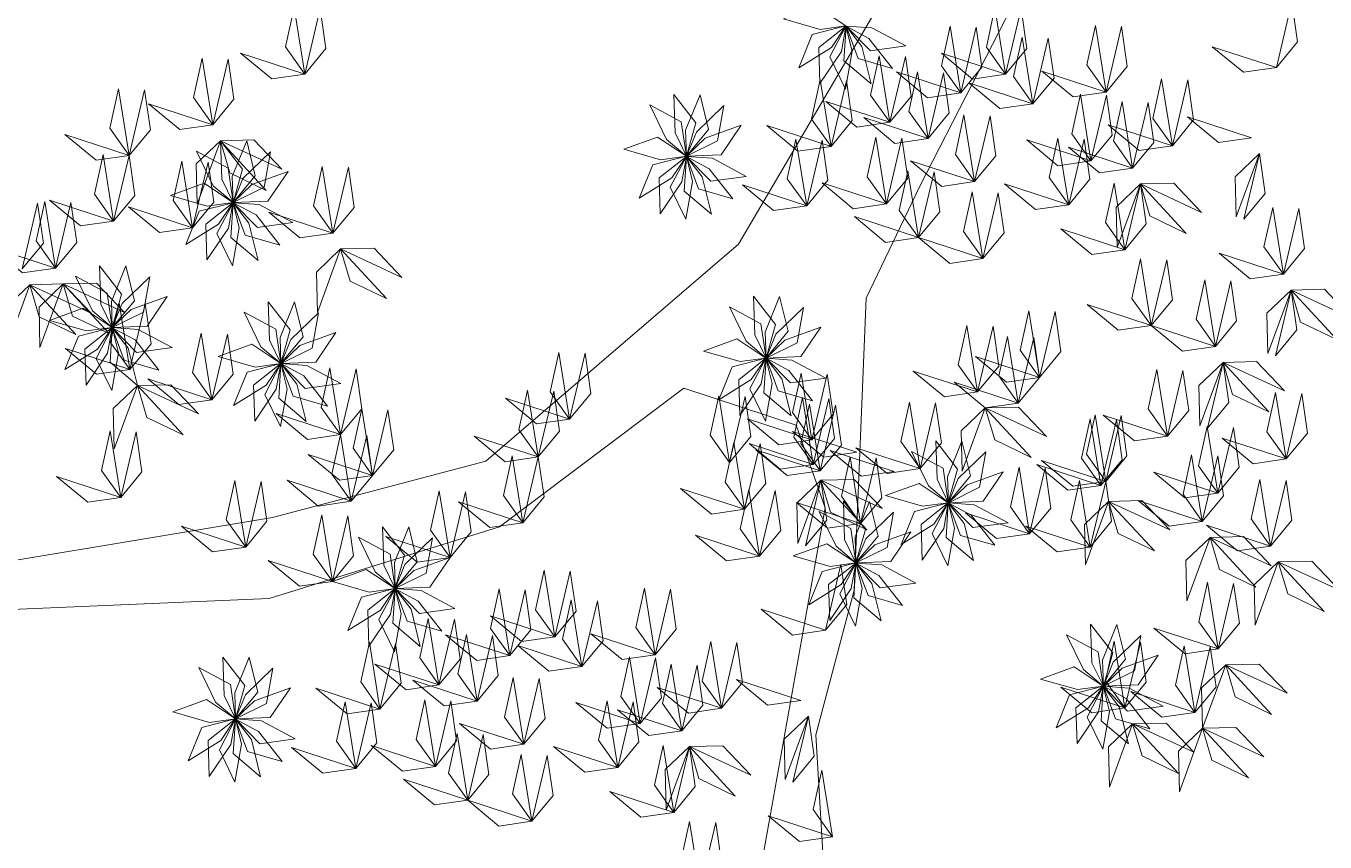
# Model space of a CAD drawing. Header units: millimetres. Extents: x 930 to 6336, y 2219 to 4338.
# Drawn here: x 4305.2 to 4420.6, y 3969.5 to 4042 of the extents above; entities that cross this region are included whole.
import ezdxf

# ---------------------------------------------------------------- set-up
doc = ezdxf.new("R2010")
doc.units = ezdxf.units.MM
doc.layers.add('piante', color=102, linetype='Continuous', lineweight=18)

msp = doc.modelspace()

# ---------------------------------------------------------------- linework, layer by layer
at = {"layer": 'piante', "linetype": 'Continuous', "lineweight": 0}
for points in [[(4391.72, 4096.73), (4395.93, 4093.68), (4397.19, 4089.3), (4395.39, 4080.71), (4380.89, 4043.79), (4368.49, 4022.65), (4346.05, 4003.37), (4327.09, 3998.37), (4292.22, 3992.59), (4266, 3986.45), (4237.39, 3957.31), (4265.76, 3980.68), (4292.1, 3989.71), (4326.79, 3991.17), (4347.26, 3997.55), (4363.63, 4009.86), (4373.6, 4006.57), (4376.18, 3999.25), (4370.56, 3967.73)], [(4376.21, 3964.61), (4375.36, 3979.08), (4378.77, 3991.93), (4379.36, 4006.33), (4379.83, 4017.86), (4384.57, 4027.76), (4393.98, 4046.14), (4398.83, 4058.93), (4403.86, 4076.04), (4409.92, 4083), (4422.82, 4081.03)]]:
    msp.add_lwpolyline(points, dxfattribs=at)
at = {"layer": 'piante', "lineweight": 0}
for points in [[(4329.95, 4037.77), (4328.24, 4040.19), (4329.01, 4043.69), (4329.95, 4037.77)], [(4329.95, 4037.77), (4331.84, 4040.06), (4331.33, 4043.61), (4329.95, 4037.77)], [(4372.47, 4042.68), (4375.74, 4041.74), (4378.03, 4042.05), (4375.46, 4043.76), (4372.47, 4042.68)], [(4392.21, 4037.76), (4390.5, 4040.17), (4391.26, 4043.68), (4392.21, 4037.76)], [(4392.21, 4037.76), (4394.1, 4040.04), (4393.59, 4043.6), (4392.21, 4037.76)], [(4416.26, 4038.35), (4418.15, 4040.64), (4417.64, 4044.19), (4416.26, 4038.35)], [(4373.84, 4038.33), (4376.73, 4040.14), (4378.03, 4042.05), (4375.04, 4041.28), (4373.84, 4038.33)], [(4375.71, 4036.95), (4377.62, 4039.77), (4378.03, 4042.04), (4375.61, 4040.13), (4375.71, 4036.95)], [(4377.99, 4036.44), (4378.58, 4039.8), (4378.03, 4042.04), (4376.6, 4039.31), (4377.99, 4036.44)], [(4380.27, 4036.91), (4379.45, 4040.22), (4378.04, 4042.04), (4377.84, 4038.96), (4380.27, 4036.91)], [(4382.17, 4038.27), (4380.07, 4040.95), (4378.04, 4042.04), (4379.11, 4039.15), (4382.17, 4038.27)], [(4383.35, 4040.27), (4380.34, 4041.87), (4378.04, 4042.04), (4380.2, 4039.84), (4383.35, 4040.27)], [(4388.22, 4036.1), (4386.5, 4038.51), (4387.27, 4042.02), (4388.22, 4036.1)], [(4388.22, 4036.1), (4390.1, 4038.38), (4389.59, 4041.94), (4388.22, 4036.1)], [(4401.13, 4036.17), (4399.41, 4038.59), (4400.18, 4042.09), (4401.13, 4036.17)], [(4401.13, 4036.17), (4403.02, 4038.46), (4402.5, 4042.01), (4401.13, 4036.17)], [(4394.63, 4035.13), (4392.91, 4037.55), (4393.68, 4041.06), (4394.63, 4035.13)], [(4394.63, 4035.13), (4396.52, 4037.42), (4396, 4040.97), (4394.63, 4035.13)], [(4329.95, 4037.77), (4327.02, 4037.35), (4324.25, 4039.63), (4329.95, 4037.77)], [(4392.21, 4037.76), (4389.28, 4037.33), (4386.51, 4039.62), (4392.21, 4037.76)], [(4416.26, 4038.35), (4413.33, 4037.93), (4410.56, 4040.21), (4416.26, 4038.35)], [(4321.79, 4033.26), (4320.07, 4035.68), (4320.84, 4039.18), (4321.79, 4033.26)], [(4321.79, 4033.26), (4323.67, 4035.55), (4323.16, 4039.1), (4321.79, 4033.26)], [(4381.94, 4033.49), (4380.22, 4035.91), (4380.99, 4039.41), (4381.94, 4033.49)], [(4381.94, 4033.49), (4383.82, 4035.77), (4383.31, 4039.33), (4381.94, 4033.49)], [(4388.22, 4036.1), (4385.28, 4035.67), (4382.51, 4037.96), (4388.22, 4036.1)], [(4385.32, 4032.05), (4383.6, 4034.46), (4384.37, 4037.97), (4385.32, 4032.05)], [(4385.32, 4032.05), (4387.2, 4034.33), (4386.69, 4037.88), (4385.32, 4032.05)], [(4401.13, 4036.17), (4398.2, 4035.75), (4395.43, 4038.03), (4401.13, 4036.17)], [(4407.02, 4031.41), (4405.3, 4033.83), (4406.07, 4037.34), (4407.02, 4031.41)], [(4314.36, 4030.54), (4312.64, 4032.96), (4313.41, 4036.46), (4314.36, 4030.54)], [(4314.36, 4030.54), (4316.25, 4032.83), (4315.73, 4036.38), (4314.36, 4030.54)], [(4376.7, 4031.35), (4374.98, 4033.77), (4375.75, 4037.27), (4376.7, 4031.35)], [(4376.7, 4031.35), (4378.58, 4033.64), (4378.07, 4037.19), (4376.7, 4031.35)], [(4394.63, 4035.13), (4391.7, 4034.71), (4388.93, 4036.99), (4394.63, 4035.13)], [(4407.02, 4031.41), (4408.91, 4033.7), (4408.39, 4037.25), (4407.02, 4031.41)], [(4321.79, 4033.26), (4318.85, 4032.84), (4316.08, 4035.12), (4321.79, 4033.26)], [(4360.6, 4035.03), (4362.09, 4031.97), (4363.85, 4030.48), (4363.4, 4033.53), (4360.6, 4035.03)], [(4362.74, 4035.96), (4362.85, 4032.56), (4363.86, 4030.48), (4364.69, 4033.45), (4362.74, 4035.96)], [(4365.07, 4035.94), (4363.79, 4032.78), (4363.86, 4030.48), (4365.83, 4032.85), (4365.07, 4035.94)], [(4381.94, 4033.49), (4379, 4033.07), (4376.23, 4035.35), (4381.94, 4033.49)], [(4399.79, 4030.06), (4398.08, 4032.47), (4398.85, 4035.98), (4399.79, 4030.06)], [(4399.79, 4030.06), (4401.68, 4032.34), (4401.17, 4035.9), (4399.79, 4030.06)], [(4403.49, 4029.42), (4401.78, 4031.84), (4402.55, 4035.34), (4403.49, 4029.42)], [(4403.49, 4029.42), (4405.38, 4031.71), (4404.87, 4035.26), (4403.49, 4029.42)], [(4367.19, 4034.98), (4364.74, 4032.61), (4363.86, 4030.47), (4366.63, 4031.85), (4367.19, 4034.98)], [(4385.32, 4032.05), (4382.38, 4031.62), (4379.61, 4033.91), (4385.32, 4032.05)], [(4389.46, 4028.22), (4387.75, 4030.64), (4388.51, 4034.14), (4389.46, 4028.22)], [(4389.46, 4028.22), (4391.35, 4030.51), (4390.84, 4034.06), (4389.46, 4028.22)], [(4414.06, 4032.12), (4411.13, 4031.7), (4408.36, 4033.98), (4414.06, 4032.12)], [(4368.73, 4033.23), (4365.53, 4032.07), (4363.87, 4030.47), (4366.95, 4030.6), (4368.73, 4033.23)], [(4376.7, 4031.35), (4373.76, 4030.93), (4371, 4033.21), (4376.7, 4031.35)], [(4407.02, 4031.41), (4404.08, 4030.99), (4401.32, 4033.27), (4407.02, 4031.41)], [(4314.36, 4030.54), (4311.43, 4030.12), (4308.66, 4032.4), (4314.36, 4030.54)], [(4322.47, 4031.85), (4320.32, 4029.8), (4320.41, 4026.22), (4322.47, 4031.85)], [(4322.47, 4031.85), (4325.43, 4031.92), (4327.91, 4029.32), (4322.47, 4031.85)], [(4322.47, 4031.85), (4322.59, 4028.44), (4323.59, 4026.37), (4324.42, 4029.34), (4322.47, 4031.85)], [(4322.47, 4031.85), (4323.31, 4029.01), (4326.54, 4027.44), (4322.47, 4031.85)], [(4324.8, 4031.83), (4323.52, 4028.67), (4323.6, 4026.36), (4325.56, 4028.74), (4324.8, 4031.83)], [(4358.29, 4031.1), (4361.56, 4030.16), (4363.85, 4030.47), (4361.28, 4032.18), (4358.29, 4031.1)], [(4374.54, 4026.07), (4372.82, 4028.48), (4373.59, 4031.99), (4374.54, 4026.07)], [(4374.54, 4026.07), (4376.43, 4028.35), (4375.91, 4031.9), (4374.54, 4026.07)], [(4381.62, 4026.24), (4379.9, 4028.65), (4380.67, 4032.16), (4381.62, 4026.24)], [(4381.62, 4026.24), (4379.9, 4028.65), (4380.67, 4032.16), (4381.62, 4026.24)], [(4381.62, 4026.24), (4383.51, 4028.52), (4382.99, 4032.07), (4381.62, 4026.24)], [(4381.62, 4026.24), (4383.51, 4028.52), (4382.99, 4032.07), (4381.62, 4026.24)], [(4399.79, 4030.06), (4396.86, 4029.63), (4394.09, 4031.92), (4399.79, 4030.06)], [(4397.81, 4026.16), (4396.09, 4028.58), (4396.86, 4032.08), (4397.81, 4026.16)], [(4397.81, 4026.16), (4399.7, 4028.45), (4399.18, 4032), (4397.81, 4026.16)], [(4312.98, 4024.7), (4311.27, 4027.12), (4312.04, 4030.63), (4312.98, 4024.7)], [(4312.98, 4024.7), (4314.87, 4026.99), (4314.36, 4030.54), (4312.98, 4024.7)], [(4320.33, 4030.92), (4321.83, 4027.85), (4323.59, 4026.37), (4323.14, 4029.42), (4320.33, 4030.92)], [(4326.92, 4030.86), (4324.47, 4028.5), (4323.6, 4026.36), (4326.36, 4027.73), (4326.92, 4030.86)], [(4359.66, 4026.75), (4362.55, 4028.56), (4363.85, 4030.47), (4360.86, 4029.7), (4359.66, 4026.75)], [(4361.53, 4025.37), (4363.44, 4028.19), (4363.85, 4030.46), (4361.43, 4028.55), (4361.53, 4025.37)], [(4363.81, 4024.87), (4364.4, 4028.22), (4363.85, 4030.46), (4362.42, 4027.73), (4363.81, 4024.87)], [(4366.09, 4025.33), (4365.27, 4028.64), (4363.86, 4030.46), (4363.66, 4027.38), (4366.09, 4025.33)], [(4367.99, 4026.69), (4365.89, 4029.37), (4363.86, 4030.46), (4364.93, 4027.57), (4367.99, 4026.69)], [(4369.17, 4028.69), (4366.16, 4030.29), (4363.86, 4030.46), (4366.02, 4028.26), (4369.17, 4028.69)], [(4403.49, 4029.42), (4400.56, 4029), (4397.79, 4031.28), (4403.49, 4029.42)], [(4414.75, 4030.71), (4412.6, 4028.66), (4412.69, 4025.08), (4414.75, 4030.71)], [(4413.37, 4024.87), (4415.26, 4027.16), (4414.75, 4030.71), (4413.37, 4024.87)], [(4320, 4024.11), (4318.28, 4026.53), (4319.05, 4030.04), (4320, 4024.11)], [(4320, 4024.11), (4321.88, 4026.4), (4321.37, 4029.95), (4320, 4024.11)], [(4332.46, 4023.65), (4330.74, 4026.06), (4331.51, 4029.57), (4332.46, 4023.65)], [(4332.46, 4023.65), (4334.35, 4025.93), (4333.83, 4029.49), (4332.46, 4023.65)], [(4389.46, 4028.22), (4386.53, 4027.8), (4383.76, 4030.08), (4389.46, 4028.22)], [(4328.47, 4029.12), (4325.27, 4027.95), (4323.6, 4026.36), (4326.68, 4026.49), (4328.47, 4029.12)], [(4381.62, 4026.24), (4378.68, 4025.81), (4375.92, 4028.1), (4381.62, 4026.24)], [(4381.62, 4026.24), (4378.68, 4025.81), (4375.92, 4028.1), (4381.62, 4026.24)], [(4384.48, 4023.25), (4382.76, 4025.66), (4383.53, 4029.17), (4384.48, 4023.25)], [(4384.48, 4023.25), (4386.37, 4025.53), (4385.85, 4029.08), (4384.48, 4023.25)], [(4402.8, 4022.17), (4401.09, 4024.59), (4401.86, 4028.09), (4402.8, 4022.17)], [(4404.18, 4028.01), (4407.14, 4028.08), (4409.62, 4025.48), (4404.18, 4028.01)], [(4318.02, 4026.99), (4321.3, 4026.05), (4323.58, 4026.36), (4321.01, 4028.07), (4318.02, 4026.99)], [(4374.54, 4026.07), (4371.6, 4025.64), (4368.84, 4027.93), (4374.54, 4026.07)], [(4390.18, 4021.38), (4388.46, 4023.8), (4389.23, 4027.31), (4390.18, 4021.38)], [(4390.18, 4021.38), (4392.07, 4023.67), (4391.56, 4027.22), (4390.18, 4021.38)], [(4397.81, 4026.16), (4394.87, 4025.74), (4392.11, 4028.02), (4397.81, 4026.16)], [(4404.18, 4028.01), (4402.03, 4025.96), (4402.12, 4022.38), (4404.18, 4028.01)], [(4402.8, 4022.17), (4404.69, 4024.46), (4404.18, 4028.01), (4402.8, 4022.17)], [(4402.8, 4022.17), (4404.69, 4024.46), (4404.18, 4028.01), (4402.8, 4022.17)], [(4404.18, 4028.01), (4405.02, 4025.17), (4408.25, 4023.6), (4404.18, 4028.01)], [(4304.85, 4020.47), (4306.74, 4022.75), (4306.23, 4026.3), (4304.85, 4020.47)], [(4307.82, 4020.54), (4306.1, 4022.95), (4306.87, 4026.46), (4307.82, 4020.54)], [(4312.98, 4024.7), (4310.05, 4024.28), (4307.28, 4026.56), (4312.98, 4024.7)], [(4307.82, 4020.54), (4309.7, 4022.82), (4309.19, 4026.38), (4307.82, 4020.54)], [(4320, 4024.11), (4317.06, 4023.69), (4314.29, 4025.98), (4320, 4024.11)], [(4319.4, 4022.64), (4322.29, 4024.45), (4323.58, 4026.35), (4320.59, 4025.59), (4319.4, 4022.64)], [(4321.27, 4021.26), (4323.18, 4024.08), (4323.58, 4026.35), (4321.17, 4024.44), (4321.27, 4021.26)], [(4323.55, 4020.75), (4324.14, 4024.11), (4323.59, 4026.35), (4322.16, 4023.62), (4323.55, 4020.75)], [(4325.83, 4021.22), (4325, 4024.53), (4323.59, 4026.35), (4323.4, 4023.27), (4325.83, 4021.22)], [(4327.73, 4022.57), (4325.63, 4025.26), (4323.59, 4026.35), (4324.67, 4023.46), (4327.73, 4022.57)], [(4328.91, 4024.58), (4325.9, 4026.18), (4323.6, 4026.35), (4325.76, 4024.15), (4328.91, 4024.58)], [(4416.88, 4020), (4415.16, 4022.42), (4415.93, 4025.92), (4416.88, 4020)], [(4416.88, 4020), (4418.77, 4022.28), (4418.25, 4025.84), (4416.88, 4020)], [(4332.46, 4023.65), (4329.52, 4023.22), (4326.76, 4025.51), (4332.46, 4023.65)], [(4384.48, 4023.25), (4381.54, 4022.82), (4378.78, 4025.11), (4384.48, 4023.25)], [(4402.8, 4022.17), (4399.87, 4021.75), (4397.1, 4024.03), (4402.8, 4022.17)], [(4307.82, 4020.54), (4304.88, 4020.11), (4302.11, 4022.4), (4307.82, 4020.54)], [(4390.18, 4021.38), (4387.25, 4020.96), (4384.48, 4023.25), (4390.18, 4021.38)], [(4333.14, 4022.24), (4331, 4020.19), (4331.08, 4016.6), (4333.14, 4022.24)], [(4333.14, 4022.24), (4336.11, 4022.31), (4338.58, 4019.71), (4333.14, 4022.24)], [(4333.14, 4022.24), (4333.98, 4019.39), (4337.21, 4017.83), (4333.14, 4022.24)], [(4405.14, 4015.43), (4403.42, 4017.85), (4404.19, 4021.35), (4405.14, 4015.43)], [(4405.14, 4015.43), (4407.03, 4017.72), (4406.52, 4021.27), (4405.14, 4015.43)], [(4416.88, 4020), (4413.94, 4019.57), (4411.18, 4021.86), (4416.88, 4020)], [(4311.73, 4020.74), (4311.85, 4017.34), (4312.86, 4015.26), (4313.69, 4018.23), (4311.73, 4020.74)], [(4314.07, 4020.73), (4312.79, 4017.57), (4312.86, 4015.26), (4314.83, 4017.64), (4314.07, 4020.73)], [(4305.54, 4019.06), (4303.39, 4017.01), (4303.48, 4013.42), (4305.54, 4019.06)], [(4305.54, 4019.06), (4308.5, 4019.13), (4310.98, 4016.53), (4305.54, 4019.06)], [(4305.54, 4019.06), (4306.38, 4016.21), (4309.61, 4014.65), (4305.54, 4019.06)], [(4308.5, 4019.13), (4306.36, 4017.08), (4306.44, 4013.49), (4308.5, 4019.13)], [(4308.5, 4019.13), (4311.47, 4019.2), (4313.94, 4016.6), (4308.5, 4019.13)], [(4308.5, 4019.13), (4309.34, 4016.28), (4312.57, 4014.72), (4308.5, 4019.13)], [(4309.6, 4019.81), (4311.09, 4016.75), (4312.85, 4015.26), (4312.4, 4018.31), (4309.6, 4019.81)], [(4316.19, 4019.76), (4313.73, 4017.39), (4312.86, 4015.26), (4315.63, 4016.63), (4316.19, 4019.76)], [(4410.84, 4013.57), (4409.13, 4015.99), (4409.89, 4019.49), (4410.84, 4013.57)], [(4410.84, 4013.57), (4412.73, 4015.86), (4412.22, 4019.41), (4410.84, 4013.57)], [(4317.73, 4018.02), (4314.53, 4016.85), (4312.86, 4015.25), (4315.95, 4015.38), (4317.73, 4018.02)], [(4369.81, 4018.03), (4369.93, 4014.62), (4370.93, 4012.55), (4371.76, 4015.52), (4369.81, 4018.03)], [(4372.14, 4018.01), (4370.86, 4014.85), (4370.93, 4012.55), (4372.9, 4014.92), (4372.14, 4018.01)], [(4417.56, 4018.59), (4415.42, 4016.54), (4415.5, 4012.96), (4417.56, 4018.59)], [(4416.19, 4012.75), (4418.08, 4015.04), (4417.56, 4018.59), (4416.19, 4012.75)], [(4417.56, 4018.59), (4420.53, 4018.66), (4423, 4016.06), (4417.56, 4018.59)], [(4417.56, 4018.59), (4418.4, 4015.74), (4421.63, 4014.18), (4417.56, 4018.59)], [(4307.29, 4015.88), (4310.56, 4014.95), (4312.85, 4015.26), (4310.28, 4016.97), (4307.29, 4015.88)], [(4314.41, 4011.52), (4312.69, 4013.94), (4313.46, 4017.45), (4314.41, 4011.52)], [(4314.41, 4011.52), (4316.3, 4013.81), (4315.78, 4017.36), (4314.41, 4011.52)], [(4324.58, 4016.62), (4326.07, 4013.55), (4327.84, 4012.06), (4327.39, 4015.12), (4324.58, 4016.62)], [(4326.72, 4017.55), (4326.84, 4014.14), (4327.84, 4012.06), (4328.67, 4015.04), (4326.72, 4017.55)], [(4329.05, 4017.53), (4327.77, 4014.37), (4327.84, 4012.06), (4329.81, 4014.44), (4329.05, 4017.53)], [(4331.17, 4016.56), (4328.72, 4014.2), (4327.85, 4012.06), (4330.61, 4013.43), (4331.17, 4016.56)], [(4367.67, 4017.1), (4369.16, 4014.04), (4370.93, 4012.55), (4370.48, 4015.6), (4367.67, 4017.1)], [(4374.26, 4017.05), (4371.81, 4014.68), (4370.94, 4012.54), (4373.7, 4013.91), (4374.26, 4017.05)], [(4395.22, 4010.83), (4393.51, 4013.25), (4394.27, 4016.75), (4395.22, 4010.83)], [(4395.22, 4010.83), (4397.11, 4013.12), (4396.6, 4016.67), (4395.22, 4010.83)], [(4405.14, 4015.43), (4402.21, 4015.01), (4399.44, 4017.29), (4405.14, 4015.43)], [(4389.72, 4009.53), (4388, 4011.95), (4388.77, 4015.45), (4389.72, 4009.53)], [(4410.84, 4013.57), (4407.91, 4013.15), (4405.14, 4015.43), (4410.84, 4013.57)], [(4308.66, 4011.54), (4311.55, 4013.34), (4312.85, 4015.25), (4309.86, 4014.48), (4308.66, 4011.54)], [(4310.53, 4010.15), (4312.44, 4012.98), (4312.85, 4015.25), (4310.43, 4013.33), (4310.53, 4010.15)], [(4312.81, 4009.65), (4313.4, 4013.01), (4312.85, 4015.25), (4311.42, 4012.51), (4312.81, 4009.65)], [(4315.09, 4010.11), (4314.27, 4013.42), (4312.85, 4015.24), (4312.66, 4012.17), (4315.09, 4010.11)], [(4318.17, 4013.48), (4315.16, 4015.08), (4312.86, 4015.25), (4315.02, 4013.04), (4318.17, 4013.48)], [(4316.99, 4011.47), (4314.89, 4014.15), (4312.86, 4015.24), (4313.93, 4012.35), (4316.99, 4011.47)], [(4321.71, 4008.83), (4320, 4011.25), (4320.76, 4014.76), (4321.71, 4008.83)], [(4321.71, 4008.83), (4323.6, 4011.12), (4323.09, 4014.67), (4321.71, 4008.83)], [(4332.71, 4014.82), (4329.51, 4013.65), (4327.85, 4012.06), (4330.93, 4012.19), (4332.71, 4014.82)], [(4365.36, 4013.17), (4368.63, 4012.23), (4370.92, 4012.54), (4368.35, 4014.25), (4365.36, 4013.17)], [(4375.8, 4015.3), (4372.6, 4014.14), (4370.94, 4012.54), (4374.02, 4012.67), (4375.8, 4015.3)], [(4389.72, 4009.53), (4391.6, 4011.82), (4391.09, 4015.37), (4389.72, 4009.53)], [(4393.33, 4008.55), (4391.62, 4010.96), (4392.39, 4014.47), (4393.33, 4008.55)], [(4393.33, 4008.55), (4395.22, 4010.83), (4394.71, 4014.38), (4393.33, 4008.55)], [(4314.41, 4011.52), (4311.47, 4011.1), (4308.71, 4013.39), (4314.41, 4011.52)], [(4322.27, 4012.69), (4325.55, 4011.75), (4327.83, 4012.06), (4325.26, 4013.77), (4322.27, 4012.69)], [(4323.64, 4008.34), (4326.53, 4010.15), (4327.83, 4012.05), (4324.84, 4011.29), (4323.64, 4008.34)], [(4325.52, 4006.95), (4327.42, 4009.78), (4327.83, 4012.05), (4325.41, 4010.13), (4325.52, 4006.95)], [(4327.79, 4006.45), (4328.38, 4009.81), (4327.83, 4012.05), (4326.4, 4009.31), (4327.79, 4006.45)], [(4330.08, 4006.92), (4329.25, 4010.22), (4327.84, 4012.05), (4327.64, 4008.97), (4330.08, 4006.92)], [(4331.97, 4008.27), (4329.87, 4010.96), (4327.84, 4012.05), (4328.92, 4009.16), (4331.97, 4008.27)], [(4333.15, 4010.28), (4330.14, 4011.88), (4327.84, 4012.05), (4330, 4009.85), (4333.15, 4010.28)], [(4353.48, 4007.13), (4351.76, 4009.55), (4352.53, 4013.05), (4353.48, 4007.13)], [(4353.48, 4007.13), (4355.36, 4009.41), (4354.85, 4012.97), (4353.48, 4007.13)], [(4366.73, 4008.82), (4369.62, 4010.63), (4370.92, 4012.54), (4367.93, 4011.77), (4366.73, 4008.82)], [(4368.61, 4007.44), (4370.51, 4010.26), (4370.92, 4012.53), (4368.5, 4010.62), (4368.61, 4007.44)], [(4370.88, 4006.93), (4371.47, 4010.29), (4370.92, 4012.53), (4369.49, 4009.8), (4370.88, 4006.93)], [(4373.17, 4007.4), (4372.34, 4010.71), (4370.93, 4012.53), (4370.73, 4009.45), (4373.17, 4007.4)], [(4375.06, 4008.75), (4372.96, 4011.44), (4370.93, 4012.53), (4372.01, 4009.64), (4375.06, 4008.75)], [(4376.24, 4010.76), (4373.23, 4012.36), (4370.93, 4012.53), (4373.09, 4010.33), (4376.24, 4010.76)], [(4395.22, 4010.83), (4392.29, 4010.41), (4389.52, 4012.69), (4395.22, 4010.83)], [(4411.53, 4012.16), (4409.38, 4010.12), (4409.47, 4006.53), (4411.53, 4012.16)], [(4410.15, 4006.32), (4412.04, 4008.61), (4411.53, 4012.16), (4410.15, 4006.32)], [(4411.53, 4012.16), (4414.49, 4012.23), (4416.97, 4009.63), (4411.53, 4012.16)], [(4411.53, 4012.16), (4412.37, 4009.32), (4415.6, 4007.76), (4411.53, 4012.16)], [(4333.13, 4005.75), (4331.42, 4008.16), (4332.19, 4011.67), (4333.13, 4005.75)], [(4333.13, 4005.75), (4335.02, 4008.03), (4334.51, 4011.58), (4333.13, 4005.75)], [(4374.99, 4005.28), (4373.27, 4007.7), (4374.04, 4011.2), (4374.99, 4005.28)], [(4374.99, 4005.28), (4376.88, 4007.56), (4376.37, 4011.12), (4374.99, 4005.28)], [(4389.72, 4009.53), (4386.78, 4009.11), (4384.01, 4011.39), (4389.72, 4009.53)], [(4406.59, 4005.6), (4404.87, 4008.02), (4405.64, 4011.53), (4406.59, 4005.6)], [(4406.59, 4005.6), (4408.47, 4007.89), (4407.96, 4011.44), (4406.59, 4005.6)], [(4315.09, 4010.11), (4312.95, 4008.07), (4313.03, 4004.48), (4315.09, 4010.11)], [(4315.09, 4010.11), (4318.06, 4010.18), (4320.53, 4007.59), (4315.09, 4010.11)], [(4315.09, 4010.11), (4315.93, 4007.27), (4319.16, 4005.71), (4315.09, 4010.11)], [(4321.71, 4008.83), (4318.78, 4008.41), (4316.01, 4010.69), (4321.71, 4008.83)], [(4350.7, 4003.76), (4348.98, 4006.18), (4349.75, 4009.68), (4350.7, 4003.76)], [(4393.33, 4008.55), (4390.4, 4008.12), (4387.63, 4010.41), (4393.33, 4008.55)], [(4353.48, 4007.13), (4350.54, 4006.71), (4347.78, 4008.99), (4353.48, 4007.13)], [(4350.7, 4003.76), (4352.59, 4006.05), (4352.07, 4009.6), (4350.7, 4003.76)], [(4367.69, 4003.28), (4365.98, 4005.7), (4366.74, 4009.2), (4367.69, 4003.28)], [(4367.69, 4003.28), (4369.58, 4005.57), (4369.07, 4009.12), (4367.69, 4003.28)], [(4375.12, 4003.1), (4373.41, 4005.52), (4374.18, 4009.03), (4375.12, 4003.1)], [(4375.12, 4003.1), (4377.01, 4005.39), (4376.5, 4008.94), (4375.12, 4003.1)], [(4384.61, 4002.72), (4382.89, 4005.14), (4383.66, 4008.64), (4384.61, 4002.72)], [(4384.61, 4002.72), (4386.5, 4005.01), (4385.99, 4008.56), (4384.61, 4002.72)], [(4417.13, 4003.58), (4415.42, 4005.99), (4416.18, 4009.5), (4417.13, 4003.58)], [(4417.13, 4003.58), (4419.02, 4005.86), (4418.51, 4009.41), (4417.13, 4003.58)], [(4333.13, 4005.75), (4330.2, 4005.32), (4327.43, 4007.61), (4333.13, 4005.75)], [(4335.97, 4002.11), (4334.25, 4004.53), (4335.02, 4008.03), (4335.97, 4002.11)], [(4335.97, 4002.11), (4337.86, 4004.4), (4337.35, 4007.95), (4335.97, 4002.11)], [(4375.73, 4002.52), (4374.01, 4004.94), (4374.78, 4008.44), (4375.73, 4002.52)], [(4375.73, 4002.52), (4377.62, 4004.81), (4377.11, 4008.36), (4375.73, 4002.52)], [(4390.4, 4008.12), (4388.25, 4006.08), (4388.34, 4002.49), (4390.4, 4008.12)], [(4390.4, 4008.12), (4393.36, 4008.19), (4395.84, 4005.59), (4390.4, 4008.12)], [(4390.4, 4008.12), (4391.24, 4005.28), (4394.47, 4003.72), (4390.4, 4008.12)], [(4401.1, 4001.59), (4399.38, 4004), (4400.15, 4007.51), (4401.1, 4001.59)], [(4406.59, 4005.6), (4403.65, 4005.18), (4400.88, 4007.46), (4406.59, 4005.6)], [(4401.1, 4001.59), (4402.99, 4003.87), (4402.48, 4007.43), (4401.1, 4001.59)], [(4374.99, 4005.28), (4372.06, 4004.85), (4369.29, 4007.14), (4374.99, 4005.28)], [(4400.67, 4001.22), (4398.95, 4003.64), (4399.72, 4007.14), (4400.67, 4001.22)], [(4400.67, 4001.22), (4402.56, 4003.51), (4402.05, 4007.06), (4400.67, 4001.22)], [(4411.07, 4000.55), (4409.35, 4002.97), (4410.12, 4006.47), (4411.07, 4000.55)], [(4411.07, 4000.55), (4412.96, 4002.84), (4412.44, 4006.39), (4411.07, 4000.55)], [(4313.61, 4000.16), (4311.89, 4002.57), (4312.66, 4006.08), (4313.61, 4000.16)], [(4313.61, 4000.16), (4315.5, 4002.44), (4314.98, 4005.99), (4313.61, 4000.16)], [(4334.08, 3999.82), (4332.37, 4002.24), (4333.13, 4005.75), (4334.08, 3999.82)], [(4334.08, 3999.82), (4335.97, 4002.11), (4335.46, 4005.66), (4334.08, 3999.82)], [(4350.7, 4003.76), (4347.77, 4003.34), (4345, 4005.62), (4350.7, 4003.76)], [(4369.03, 3999.11), (4367.31, 4001.53), (4368.08, 4005.04), (4369.03, 3999.11)], [(4378.98, 4004.17), (4376.05, 4003.74), (4373.28, 4006.03), (4378.98, 4004.17)], [(4386, 4005.18), (4386.12, 4001.78), (4387.12, 3999.7), (4387.95, 4002.67), (4386, 4005.18)], [(4388.33, 4005.16), (4387.05, 4002), (4387.13, 3999.7), (4389.09, 4002.07), (4388.33, 4005.16)], [(4417.13, 4003.58), (4414.2, 4003.15), (4411.43, 4005.44), (4417.13, 4003.58)], [(4335.97, 4002.11), (4333.04, 4001.69), (4330.27, 4003.97), (4335.97, 4002.11)], [(4369.03, 3999.11), (4370.91, 4001.4), (4370.4, 4004.95), (4369.03, 3999.11)], [(4375.12, 4003.1), (4372.19, 4002.68), (4369.42, 4004.96), (4375.12, 4003.1)], [(4375.73, 4002.52), (4372.8, 4002.1), (4370.03, 4004.38), (4375.73, 4002.52)], [(4382.32, 4002.47), (4379.39, 4002.04), (4376.62, 4004.33), (4382.32, 4002.47)], [(4384.61, 4002.72), (4381.68, 4002.3), (4378.91, 4004.58), (4384.61, 4002.72)], [(4383.86, 4004.25), (4385.36, 4001.19), (4387.12, 3999.7), (4386.67, 4002.75), (4383.86, 4004.25)], [(4390.45, 4004.2), (4388, 4001.83), (4387.13, 3999.69), (4389.89, 4001.06), (4390.45, 4004.2)], [(4409.68, 3998.02), (4407.97, 4000.44), (4408.73, 4003.94), (4409.68, 3998.02)], [(4409.68, 3998.02), (4411.57, 4000.31), (4411.06, 4003.86), (4409.68, 3998.02)], [(4349.32, 3997.92), (4347.61, 4000.34), (4348.38, 4003.85), (4349.32, 3997.92)], [(4349.32, 3997.92), (4351.21, 4000.21), (4350.7, 4003.76), (4349.32, 3997.92)], [(4379.33, 3997.85), (4377.62, 4000.27), (4378.39, 4003.77), (4379.33, 3997.85)], [(4379.33, 3997.85), (4381.22, 4000.14), (4380.71, 4003.69), (4379.33, 3997.85)], [(4394.34, 3996.93), (4392.63, 3999.34), (4393.4, 4002.85), (4394.34, 3996.93)], [(4394.34, 3996.93), (4396.23, 3999.21), (4395.72, 4002.77), (4394.34, 3996.93)], [(4400.67, 4001.22), (4397.74, 4000.8), (4394.97, 4003.08), (4400.67, 4001.22)], [(4401.1, 4001.59), (4398.17, 4001.16), (4395.4, 4003.45), (4401.1, 4001.59)], [(4313.61, 4000.16), (4310.68, 3999.73), (4307.91, 4002.02), (4313.61, 4000.16)], [(4324.71, 3995.75), (4322.99, 3998.17), (4323.76, 4001.67), (4324.71, 3995.75)], [(4324.71, 3995.75), (4326.6, 3998.04), (4326.08, 4001.59), (4324.71, 3995.75)], [(4334.08, 3999.82), (4331.15, 3999.4), (4328.38, 4001.69), (4334.08, 3999.82)], [(4375.81, 4001.69), (4373.66, 3999.65), (4373.75, 3996.06), (4375.81, 4001.69)], [(4374.43, 3995.85), (4376.32, 3998.14), (4375.81, 4001.69), (4374.43, 3995.85)], [(4375.81, 4001.69), (4378.77, 4001.76), (4381.25, 3999.17), (4375.81, 4001.69)], [(4375.81, 4001.69), (4376.65, 3998.85), (4379.88, 3997.29), (4375.81, 4001.69)], [(4392, 4002.45), (4388.8, 4001.29), (4387.13, 3999.69), (4390.21, 3999.82), (4392, 4002.45)], [(4399.73, 3995.75), (4398.01, 3998.17), (4398.78, 4001.67), (4399.73, 3995.75)], [(4399.73, 3995.75), (4401.61, 3998.04), (4401.1, 4001.59), (4399.73, 3995.75)], [(4411.07, 4000.55), (4408.14, 4000.13), (4405.37, 4002.41), (4411.07, 4000.55)], [(4415.75, 3995.84), (4414.03, 3998.26), (4414.8, 4001.77), (4415.75, 3995.84)], [(4415.75, 3995.84), (4417.64, 3998.13), (4417.12, 4001.68), (4415.75, 3995.84)], [(4342.86, 3994.83), (4341.14, 3997.24), (4341.91, 4000.75), (4342.86, 3994.83)], [(4342.86, 3994.83), (4344.75, 3997.11), (4344.23, 4000.66), (4342.86, 3994.83)], [(4369.03, 3999.11), (4366.09, 3998.69), (4363.32, 4000.97), (4369.03, 3999.11)], [(4370.36, 3994.94), (4368.64, 3997.36), (4369.41, 4000.87), (4370.36, 3994.94)], [(4370.36, 3994.94), (4372.24, 3997.23), (4371.73, 4000.78), (4370.36, 3994.94)], [(4381.55, 4000.32), (4384.83, 3999.38), (4387.11, 3999.69), (4384.54, 4001.4), (4381.55, 4000.32)], [(4349.32, 3997.92), (4346.39, 3997.5), (4343.62, 3999.78), (4349.32, 3997.92)], [(4379.33, 3997.85), (4376.4, 3997.43), (4373.63, 3999.71), (4379.33, 3997.85)], [(4377.8, 3999.83), (4377.91, 3996.42), (4378.92, 3994.35), (4379.75, 3997.32), (4377.8, 3999.83)], [(4380.13, 3999.81), (4378.85, 3996.65), (4378.92, 3994.35), (4380.89, 3996.72), (4380.13, 3999.81)], [(4382.93, 3995.97), (4385.82, 3997.78), (4387.11, 3999.69), (4384.12, 3998.92), (4382.93, 3995.97)], [(4384.8, 3994.59), (4386.71, 3997.41), (4387.11, 3999.68), (4384.7, 3997.77), (4384.8, 3994.59)], [(4387.08, 3994.09), (4387.67, 3997.44), (4387.12, 3999.68), (4385.69, 3996.95), (4387.08, 3994.09)], [(4389.36, 3994.55), (4388.53, 3997.86), (4387.12, 3999.68), (4386.93, 3996.6), (4389.36, 3994.55)], [(4391.26, 3995.91), (4389.16, 3998.59), (4387.12, 3999.68), (4388.2, 3996.79), (4391.26, 3995.91)], [(4392.44, 3997.91), (4389.43, 3999.51), (4387.13, 3999.68), (4389.29, 3997.48), (4392.44, 3997.91)], [(4401.36, 3999.81), (4399.21, 3997.77), (4399.3, 3994.18), (4401.36, 3999.81)], [(4401.36, 3999.81), (4404.32, 3999.88), (4406.8, 3997.28), (4401.36, 3999.81)], [(4401.36, 3999.81), (4402.2, 3996.97), (4405.43, 3995.41), (4401.36, 3999.81)], [(4409.68, 3998.02), (4406.75, 3997.6), (4403.98, 3999.88), (4409.68, 3998.02)], [(4332.41, 3992.69), (4330.7, 3995.11), (4331.47, 3998.62), (4332.41, 3992.69)], [(4332.41, 3992.69), (4334.3, 3994.98), (4333.79, 3998.53), (4332.41, 3992.69)], [(4375.66, 3998.9), (4377.15, 3995.84), (4378.91, 3994.35), (4378.46, 3997.4), (4375.66, 3998.9)], [(4382.25, 3998.85), (4379.8, 3996.48), (4378.92, 3994.34), (4381.69, 3995.71), (4382.25, 3998.85)], [(4394.34, 3996.93), (4391.41, 3996.5), (4388.64, 3998.79), (4394.34, 3996.93)], [(4324.71, 3995.75), (4321.77, 3995.33), (4319.01, 3997.61), (4324.71, 3995.75)], [(4336.86, 3997.55), (4336.98, 3994.15), (4337.99, 3992.07), (4338.82, 3995.04), (4336.86, 3997.55)], [(4339.19, 3997.54), (4337.92, 3994.38), (4337.99, 3992.07), (4339.95, 3994.45), (4339.19, 3997.54)], [(4383.79, 3997.1), (4380.59, 3995.94), (4378.93, 3994.34), (4382.01, 3994.47), (4383.79, 3997.1)], [(4399.73, 3995.75), (4396.79, 3995.33), (4394.02, 3997.61), (4399.73, 3995.75)], [(4415.75, 3995.84), (4412.81, 3995.42), (4410.05, 3997.7), (4415.75, 3995.84)], [(4334.73, 3996.62), (4336.22, 3993.56), (4337.98, 3992.07), (4337.53, 3995.12), (4334.73, 3996.62)], [(4342.86, 3994.83), (4339.93, 3994.4), (4337.16, 3996.69), (4342.86, 3994.83)], [(4341.31, 3996.57), (4338.86, 3994.2), (4337.99, 3992.07), (4340.75, 3993.44), (4341.31, 3996.57)], [(4370.36, 3994.94), (4367.42, 3994.52), (4364.66, 3996.8), (4370.36, 3994.94)], [(4373.35, 3994.97), (4376.62, 3994.03), (4378.91, 3994.34), (4376.34, 3996.05), (4373.35, 3994.97)], [(4410.37, 3996.61), (4408.22, 3994.56), (4408.31, 3990.98), (4410.37, 3996.61)], [(4410.37, 3996.61), (4413.33, 3996.68), (4415.81, 3994.08), (4410.37, 3996.61)], [(4410.37, 3996.61), (4411.21, 3993.77), (4414.44, 3992.2), (4410.37, 3996.61)], [(4342.86, 3994.83), (4339.66, 3993.66), (4337.99, 3992.06), (4341.07, 3992.19), (4342.86, 3994.83)], [(4332.41, 3992.69), (4329.48, 3992.27), (4326.71, 3994.55), (4332.41, 3992.69)], [(4332.41, 3992.69), (4335.69, 3991.75), (4337.98, 3992.07), (4335.41, 3993.77), (4332.41, 3992.69)], [(4352.16, 3987.77), (4350.44, 3990.19), (4351.21, 3993.69), (4352.16, 3987.77)], [(4352.16, 3987.77), (4354.05, 3990.06), (4353.53, 3993.61), (4352.16, 3987.77)], [(4374.72, 3990.62), (4377.61, 3992.43), (4378.91, 3994.34), (4375.92, 3993.57), (4374.72, 3990.62)], [(4376.21, 3988.37), (4378.1, 3990.65), (4377.58, 3994.2), (4376.21, 3988.37)], [(4376.59, 3989.24), (4378.5, 3992.06), (4378.91, 3994.33), (4376.49, 3992.42), (4376.59, 3989.24)], [(4378.87, 3988.73), (4379.46, 3992.09), (4378.91, 3994.33), (4377.48, 3991.6), (4378.87, 3988.73)], [(4381.15, 3989.2), (4380.33, 3992.51), (4378.92, 3994.33), (4378.72, 3991.25), (4381.15, 3989.2)], [(4383.05, 3990.56), (4380.95, 3993.24), (4378.92, 3994.33), (4379.99, 3991.44), (4383.05, 3990.56)], [(4384.23, 3992.56), (4381.22, 3994.16), (4378.92, 3994.33), (4381.08, 3992.13), (4384.23, 3992.56)], [(4416.43, 3994.43), (4414.29, 3992.39), (4414.37, 3988.8), (4416.43, 3994.43)], [(4416.43, 3994.43), (4419.4, 3994.5), (4421.87, 3991.91), (4416.43, 3994.43)], [(4416.43, 3994.43), (4417.27, 3991.59), (4420.5, 3990.03), (4416.43, 3994.43)], [(4411.08, 3986.7), (4409.36, 3989.11), (4410.13, 3992.62), (4411.08, 3986.7)], [(4411.08, 3986.7), (4412.97, 3988.98), (4412.46, 3992.53), (4411.08, 3986.7)], [(4333.79, 3988.35), (4336.68, 3990.15), (4337.97, 3992.06), (4334.99, 3991.29), (4333.79, 3988.35)], [(4335.66, 3986.96), (4337.57, 3989.79), (4337.98, 3992.06), (4335.56, 3990.14), (4335.66, 3986.96)], [(4337.94, 3986.46), (4338.53, 3989.81), (4337.98, 3992.05), (4336.55, 3989.32), (4337.94, 3986.46)], [(4340.22, 3986.92), (4339.4, 3990.23), (4337.98, 3992.05), (4337.79, 3988.98), (4340.22, 3986.92)], [(4343.3, 3990.29), (4340.29, 3991.89), (4337.99, 3992.06), (4340.15, 3989.85), (4343.3, 3990.29)], [(4342.12, 3988.28), (4340.02, 3990.96), (4337.99, 3992.05), (4339.06, 3989.16), (4342.12, 3988.28)], [(4348.16, 3986.11), (4346.45, 3988.53), (4347.22, 3992.03), (4348.16, 3986.11)], [(4348.16, 3986.11), (4350.05, 3988.4), (4349.54, 3991.95), (4348.16, 3986.11)], [(4361.08, 3986.19), (4359.36, 3988.6), (4360.13, 3992.11), (4361.08, 3986.19)], [(4361.08, 3986.19), (4362.96, 3988.47), (4362.45, 3992.02), (4361.08, 3986.19)], [(4354.58, 3985.15), (4352.86, 3987.56), (4353.63, 3991.07), (4354.58, 3985.15)], [(4354.58, 3985.15), (4356.46, 3987.43), (4355.95, 3990.98), (4354.58, 3985.15)], [(4376.21, 3988.37), (4373.27, 3987.94), (4370.51, 3990.23), (4376.21, 3988.37)], [(4341.88, 3983.5), (4340.17, 3985.92), (4340.93, 3989.42), (4341.88, 3983.5)], [(4341.88, 3983.5), (4343.77, 3985.79), (4343.26, 3989.34), (4341.88, 3983.5)], [(4352.16, 3987.77), (4349.22, 3987.35), (4346.46, 3989.63), (4352.16, 3987.77)], [(4399.76, 3988.89), (4399.88, 3985.48), (4400.89, 3983.4), (4401.72, 3986.37), (4399.76, 3988.89)], [(4402.1, 3988.87), (4400.82, 3985.71), (4400.89, 3983.4), (4402.86, 3985.78), (4402.1, 3988.87)], [(4348.16, 3986.11), (4345.23, 3985.69), (4342.46, 3987.97), (4348.16, 3986.11)], [(4345.26, 3982.06), (4343.55, 3984.48), (4344.31, 3987.98), (4345.26, 3982.06)], [(4345.26, 3982.06), (4347.15, 3984.35), (4346.64, 3987.9), (4345.26, 3982.06)], [(4361.08, 3986.19), (4358.14, 3985.76), (4355.37, 3988.05), (4361.08, 3986.19)], [(4397.63, 3987.96), (4399.12, 3984.89), (4400.88, 3983.4), (4400.43, 3986.45), (4397.63, 3987.96)], [(4404.22, 3987.9), (4401.76, 3985.53), (4400.89, 3983.4), (4403.66, 3984.77), (4404.22, 3987.9)], [(4411.08, 3986.7), (4408.15, 3986.27), (4405.38, 3988.56), (4411.08, 3986.7)], [(4336.64, 3981.36), (4334.93, 3983.78), (4335.7, 3987.29), (4336.64, 3981.36)], [(4336.64, 3981.36), (4338.53, 3983.65), (4338.02, 3987.2), (4336.64, 3981.36)], [(4354.58, 3985.15), (4351.64, 3984.72), (4348.87, 3987.01), (4354.58, 3985.15)], [(4366.97, 3981.43), (4365.25, 3983.84), (4366.02, 3987.35), (4366.97, 3981.43)], [(4366.97, 3981.43), (4368.85, 3983.71), (4368.34, 3987.27), (4366.97, 3981.43)], [(4402.81, 3981.46), (4401.09, 3983.88), (4401.86, 3987.38), (4402.81, 3981.46)], [(4402.81, 3981.46), (4404.69, 3983.75), (4404.18, 3987.3), (4402.81, 3981.46)], [(4409.02, 3981.06), (4407.3, 3983.48), (4408.07, 3986.99), (4409.02, 3981.06)], [(4409.02, 3981.06), (4410.91, 3983.35), (4410.39, 3986.9), (4409.02, 3981.06)], [(4322.68, 3985.97), (4322.8, 3982.57), (4323.81, 3980.49), (4324.64, 3983.46), (4322.68, 3985.97)], [(4325.01, 3985.96), (4323.74, 3982.8), (4323.81, 3980.49), (4325.78, 3982.87), (4325.01, 3985.96)], [(4359.74, 3980.07), (4358.02, 3982.49), (4358.79, 3985.99), (4359.74, 3980.07)], [(4359.74, 3980.07), (4361.63, 3982.36), (4361.12, 3985.91), (4359.74, 3980.07)], [(4405.76, 3986.16), (4402.56, 3984.99), (4400.89, 3983.39), (4403.98, 3983.52), (4405.76, 3986.16)], [(4320.55, 3985.04), (4322.04, 3981.98), (4323.8, 3980.49), (4323.35, 3983.54), (4320.55, 3985.04)], [(4327.13, 3984.99), (4324.68, 3982.62), (4323.81, 3980.49), (4326.57, 3981.86), (4327.13, 3984.99)], [(4341.88, 3983.5), (4338.95, 3983.08), (4336.18, 3985.36), (4341.88, 3983.5)], [(4363.44, 3979.43), (4361.72, 3981.85), (4362.49, 3985.36), (4363.44, 3979.43)], [(4363.44, 3979.43), (4365.33, 3981.72), (4364.82, 3985.27), (4363.44, 3979.43)], [(4395.32, 3984.03), (4398.59, 3983.09), (4400.88, 3983.4), (4398.31, 3985.11), (4395.32, 3984.03)], [(4411.77, 3985.29), (4409.62, 3983.24), (4409.7, 3979.65), (4411.77, 3985.29)], [(4411.77, 3985.29), (4414.73, 3985.36), (4417.21, 3982.76), (4411.77, 3985.29)], [(4411.77, 3985.29), (4412.6, 3982.44), (4415.84, 3980.88), (4411.77, 3985.29)], [(4328.68, 3983.25), (4325.48, 3982.08), (4323.81, 3980.48), (4326.89, 3980.61), (4328.68, 3983.25)], [(4336.64, 3981.36), (4333.71, 3980.94), (4330.94, 3983.22), (4336.64, 3981.36)], [(4345.26, 3982.06), (4342.33, 3981.64), (4339.56, 3983.92), (4345.26, 3982.06)], [(4349.41, 3978.23), (4347.69, 3980.65), (4348.46, 3984.16), (4349.41, 3978.23)], [(4349.41, 3978.23), (4351.3, 3980.52), (4350.78, 3984.07), (4349.41, 3978.23)], [(4366.97, 3981.43), (4364.03, 3981), (4361.26, 3983.29), (4366.97, 3981.43)], [(4374.01, 3982.13), (4371.07, 3981.71), (4368.31, 3983.99), (4374.01, 3982.13)], [(4396.69, 3979.68), (4399.58, 3981.48), (4400.88, 3983.39), (4397.89, 3982.62), (4396.69, 3979.68)], [(4402.81, 3981.46), (4399.87, 3981.04), (4397.1, 3983.32), (4402.81, 3981.46)], [(4398.56, 3978.29), (4400.47, 3981.12), (4400.88, 3983.39), (4398.46, 3981.47), (4398.56, 3978.29)], [(4400.84, 3977.79), (4401.43, 3981.15), (4400.88, 3983.39), (4399.45, 3980.65), (4400.84, 3977.79)], [(4403.12, 3978.26), (4402.3, 3981.56), (4400.88, 3983.39), (4400.69, 3980.31), (4403.12, 3978.26)], [(4405.02, 3979.61), (4402.92, 3982.3), (4400.89, 3983.39), (4401.96, 3980.49), (4405.02, 3979.61)], [(4406.2, 3981.62), (4403.19, 3983.22), (4400.89, 3983.39), (4403.05, 3981.18), (4406.2, 3981.62)], [(4318.23, 3981.11), (4321.51, 3980.18), (4323.8, 3980.49), (4321.23, 3982.2), (4318.23, 3981.11)], [(4334.49, 3976.08), (4332.77, 3978.5), (4333.54, 3982), (4334.49, 3976.08)], [(4341.57, 3976.25), (4339.85, 3978.67), (4340.62, 3982.17), (4341.57, 3976.25)], [(4341.57, 3976.25), (4339.85, 3978.67), (4340.62, 3982.17), (4341.57, 3976.25)], [(4341.57, 3976.25), (4343.45, 3978.54), (4342.94, 3982.09), (4341.57, 3976.25)], [(4341.57, 3976.25), (4343.45, 3978.54), (4342.94, 3982.09), (4341.57, 3976.25)], [(4359.74, 3980.07), (4356.81, 3979.65), (4354.04, 3981.93), (4359.74, 3980.07)], [(4357.76, 3976.17), (4356.04, 3978.59), (4356.81, 3982.1), (4357.76, 3976.17)], [(4357.76, 3976.17), (4359.64, 3978.46), (4359.13, 3982.01), (4357.76, 3976.17)], [(4409.02, 3981.06), (4406.09, 3980.64), (4403.32, 3982.92), (4409.02, 3981.06)], [(4334.49, 3976.08), (4336.37, 3978.36), (4335.86, 3981.92), (4334.49, 3976.08)], [(4363.44, 3979.43), (4360.51, 3979.01), (4357.74, 3981.29), (4363.44, 3979.43)], [(4319.61, 3976.77), (4322.5, 3978.57), (4323.79, 3980.48), (4320.81, 3979.71), (4319.61, 3976.77)], [(4321.48, 3975.38), (4323.39, 3978.21), (4323.8, 3980.48), (4321.38, 3978.56), (4321.48, 3975.38)], [(4323.76, 3974.88), (4324.35, 3978.24), (4323.8, 3980.48), (4322.37, 3977.74), (4323.76, 3974.88)], [(4326.04, 3975.34), (4325.22, 3978.65), (4323.8, 3980.47), (4323.61, 3977.4), (4326.04, 3975.34)], [(4329.12, 3978.71), (4326.11, 3980.31), (4323.81, 3980.48), (4325.97, 3978.27), (4329.12, 3978.71)], [(4327.94, 3976.7), (4325.84, 3979.38), (4323.81, 3980.47), (4324.88, 3977.58), (4327.94, 3976.7)], [(4349.41, 3978.23), (4346.47, 3977.81), (4343.71, 3980.09), (4349.41, 3978.23)], [(4374.69, 3980.72), (4372.55, 3978.68), (4372.63, 3975.09), (4374.69, 3980.72)], [(4373.32, 3974.88), (4375.21, 3977.17), (4374.69, 3980.72), (4373.32, 3974.88)], [(4403.49, 3980.05), (4401.35, 3978.01), (4401.43, 3974.42), (4403.49, 3980.05)], [(4403.49, 3980.05), (4406.46, 3980.12), (4408.93, 3977.53), (4403.49, 3980.05)], [(4403.49, 3980.05), (4404.33, 3977.21), (4407.56, 3975.65), (4403.49, 3980.05)], [(4409.7, 3979.65), (4407.56, 3977.61), (4407.64, 3974.02), (4409.7, 3979.65)], [(4409.7, 3979.65), (4412.67, 3979.72), (4415.14, 3977.13), (4409.7, 3979.65)], [(4409.7, 3979.65), (4410.54, 3976.81), (4413.77, 3975.25), (4409.7, 3979.65)], [(4344.43, 3973.26), (4342.71, 3975.68), (4343.48, 3979.18), (4344.43, 3973.26)], [(4344.43, 3973.26), (4346.31, 3975.55), (4345.8, 3979.1), (4344.43, 3973.26)], [(4334.49, 3976.08), (4331.55, 3975.66), (4328.78, 3977.94), (4334.49, 3976.08)], [(4341.57, 3976.25), (4338.63, 3975.83), (4335.86, 3978.11), (4341.57, 3976.25)], [(4341.57, 3976.25), (4338.63, 3975.83), (4335.86, 3978.11), (4341.57, 3976.25)], [(4350.13, 3971.4), (4348.41, 3973.82), (4349.18, 3977.32), (4350.13, 3971.4)], [(4357.76, 3976.17), (4354.82, 3975.75), (4352.05, 3978.03), (4357.76, 3976.17)], [(4362.75, 3972.18), (4361.03, 3974.6), (4361.8, 3978.11), (4362.75, 3972.18)], [(4364.13, 3978.02), (4361.98, 3975.98), (4362.07, 3972.39), (4364.13, 3978.02)], [(4362.75, 3972.18), (4364.64, 3974.47), (4364.13, 3978.02), (4362.75, 3972.18)], [(4362.75, 3972.18), (4364.64, 3974.47), (4364.13, 3978.02), (4362.75, 3972.18)], [(4364.13, 3978.02), (4367.09, 3978.09), (4369.57, 3975.5), (4364.13, 3978.02)], [(4364.13, 3978.02), (4364.97, 3975.18), (4368.2, 3973.62), (4364.13, 3978.02)], [(4350.13, 3971.4), (4352.01, 3973.68), (4351.5, 3977.24), (4350.13, 3971.4)], [(4344.43, 3973.26), (4341.49, 3972.84), (4338.72, 3975.12), (4344.43, 3973.26)], [(4376.83, 3970.01), (4375.11, 3972.43), (4375.88, 3975.93), (4376.83, 3970.01)], [(4362.75, 3972.18), (4359.82, 3971.76), (4357.05, 3974.05), (4362.75, 3972.18)], [(4350.13, 3971.4), (4347.19, 3970.97), (4344.43, 3973.26), (4350.13, 3971.4)], [(4376.83, 3970.01), (4373.89, 3969.59), (4371.12, 3971.87), (4376.83, 3970.01)], [(4365.09, 3965.45), (4363.37, 3967.86), (4364.14, 3971.37), (4365.09, 3965.45)], [(4365.09, 3965.45), (4366.98, 3967.73), (4366.46, 3971.28), (4365.09, 3965.45)]]:
    msp.add_lwpolyline(points, dxfattribs=at)

doc.saveas('drawing.dxf')
